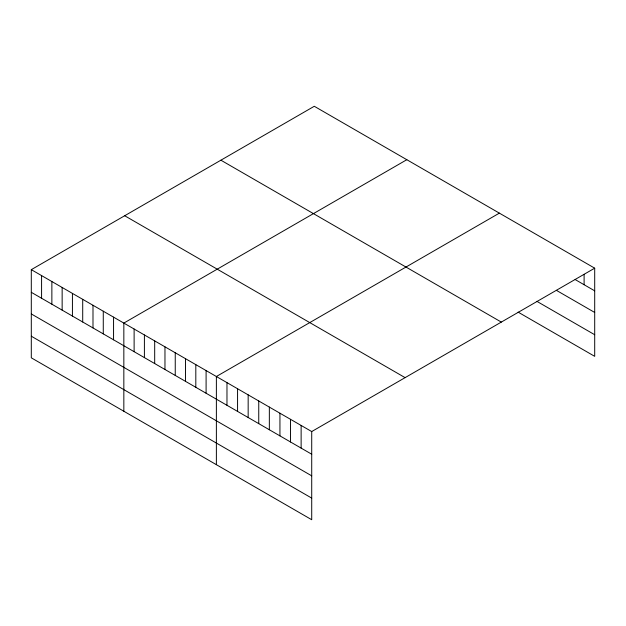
<?xml version="1.0" encoding="UTF-8"?>
<svg xmlns="http://www.w3.org/2000/svg" width="626" height="626" viewBox="0 0 626 626"><rect width="100%" height="100%" fill="white"/><g stroke="black" fill="none" stroke-linecap="round" stroke-linejoin="round"><path stroke-width="0.94" d="M31.3 269.657L311.717 431.557L311.717 519.721L31.3 357.822L31.3 269.657L314.283 106.279L594.7 268.178L594.7 356.343L518.101 312.116M406.822 159.708L123.838 323.086L123.838 411.243M499.36 213.137L216.377 376.508L216.377 464.672M311.717 431.557L594.7 268.178M575.145 279.548L594.7 290.84M556.397 290.347L594.7 312.46M536.842 301.325L594.7 334.73M220.9 160.193L501.316 322.093M124.684 215.743L405.1 377.642M31.3 292.319L311.717 454.218M31.3 313.939L311.717 475.838M31.3 336.209L311.717 498.1M584.105 274.337L584.105 284.728M301.129 425.437L301.129 448.106M290.534 419.326L290.534 441.987M279.939 413.207L279.939 435.868M269.344 407.096L269.344 429.757M258.749 400.976L258.749 423.638M248.162 394.857L248.162 417.526M237.567 388.746L237.567 411.407M226.972 382.627L226.972 405.288M206.095 370.576L206.095 393.238M195.813 364.637L195.813 387.298M185.531 358.706L185.531 381.367M175.249 352.767L175.249 375.428M164.967 346.827L164.967 369.489M154.685 340.896L154.685 363.557M144.403 334.957L144.403 357.618M134.12 329.018L134.12 351.687M113.556 317.147L113.556 339.808M103.274 311.216L103.274 333.877M92.992 305.277L92.992 327.938M82.71 299.338L82.71 321.999M72.428 293.406L72.428 316.067M62.146 287.467L62.146 310.128M51.864 281.528L51.864 304.197M41.582 275.596L41.582 298.258"/></g></svg>
